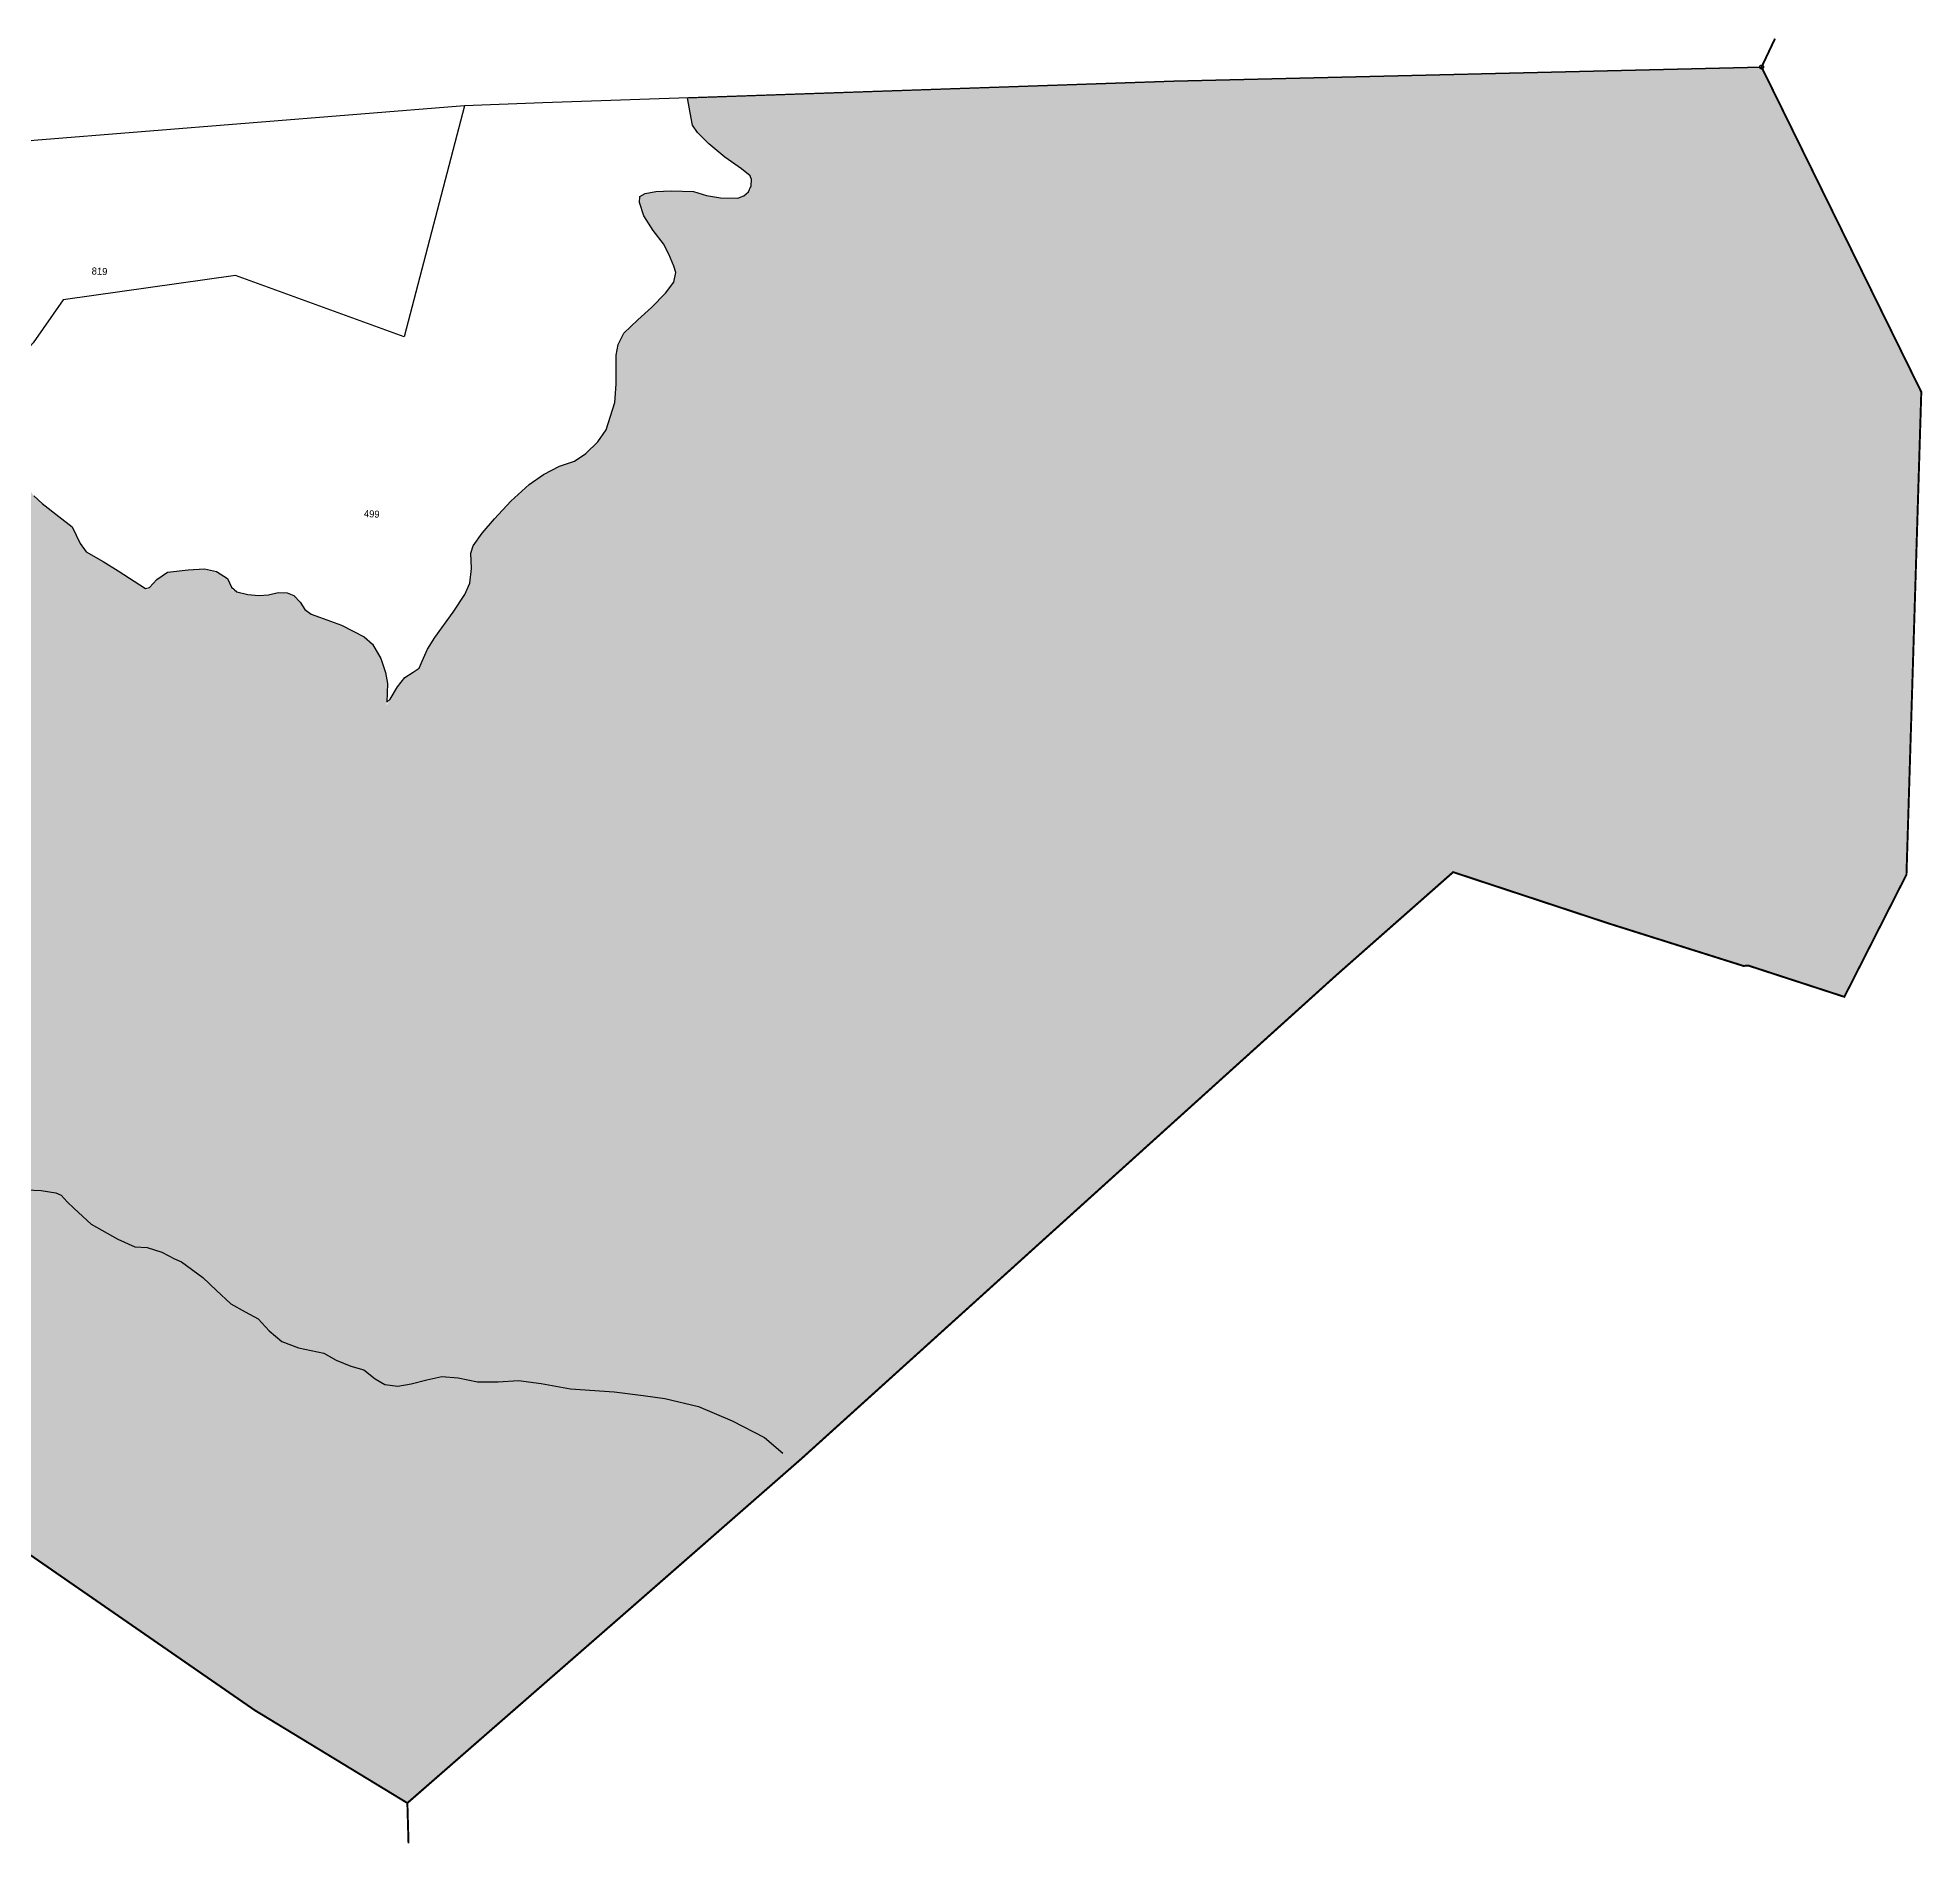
# Model space of a CAD drawing. Header units: metres. Extents: x 261324 to 273196, y 2168580 to 2176145.
# Drawn here: x 270757 to 273165, y 2169235 to 2171543 of the extents above; entities that cross this region are included whole.
import ezdxf

# ---------------------------------------------------------------- set-up
doc = ezdxf.new("R2010")
doc.units = ezdxf.units.M
doc.linetypes.add('DIVIDE', pattern=[1.25, 0.5, -0.25, 0, -0.25, 0, -0.25])
for name, color, linetype in [('LINE_WATER', 4, 'Continuous'), ('POLY_HATCH', 12, 'Continuous'), ('POLY_PARCEL', 6, 'Continuous'), ('SYM_STONE', 1, 'Continuous'), ('TEXT_PARCEL', 7, 'Continuous'), ('V_BOUND_LINE', 7, 'Continuous'), ('V_DIVIDE_LINE', 7, 'DIVIDE')]:
    doc.layers.add(name, color=color, linetype=linetype)
doc.styles.add('TEXT_MAP', font='KRDEV050.TTF', dxfattribs={"height": 1.8})

# ---------------------------------------------------------------- blocks, each defined once
blk = doc.blocks.new('STONE')
at = {"layer": 'SYM_STONE'}
blk.add_circle((0, 0), 0.511, dxfattribs=at)
blk = doc.blocks.new('F NGH')
at = {"layer": 'POLY_HATCH'}
h = blk.add_hatch(dxfattribs=at)
h.set_pattern_fill('ZIGZAG', color=256, style=0)
h.set_pattern_definition([(0, (0, 0), (3.175, 3.175), [3.175, -3.175]), (90, (3.175, 0), (-3.175, 3.175), [3.175, -3.175])])
h.paths.add_polyline_path([(662.27, 339.12), (661.62, 341.88), (660.24, 345.45), (657.96, 349.02), (655.77, 350.73), (649.84, 353.45), (644.07, 355.23), (641.88, 355.88), (640.25, 357.02), (638.95, 358.81), (637.25, 360.43), (635.54, 361.08), (633.27, 361.08), (630.75, 360.35), (628.31, 360.02), (625.47, 360.19), (621.68, 360.97), (620.1, 364), (617.26, 365.63), (614.09, 366.2), (609.95, 365.75), (604.75, 364.94), (602.07, 362.91), (599.78, 360.2), (592.08, 364.61), (588.18, 366.89), (583.71, 369.08), (582.08, 371.19), (579.81, 375.33), (576.32, 377.77), (571.85, 380.93), (569.66, 382.76), (566.73, 386.66), (563.81, 390.23), (561.45, 391.94), (558.69, 392.1), (556.41, 391.77), (553.33, 391.37), (549.35, 390.39), (547.15, 389.01), (544.31, 387.63), (541.95, 386.82), (538.78, 385.6), (535.62, 383.17), (532.2, 379.19), (529.69, 375.13), (528.71, 371.51), (527.17, 365.83), (526.44, 360.88), (525.46, 357.39), (524, 354.54), (523.27, 352.35), (522.78, 349.02), (522.05, 346.34), (521.16, 343.62), (520.91, 342.08), (522.05, 335.26), (521.97, 331.6), (522.05, 322.92), (521.61, 319.43), (517.72, 320.19), (515.96, 322.06), (514.41, 324.34), (513.03, 325.72), (509.05, 327.83), (506.61, 330.02), (504.34, 332.86), (499.79, 337.82), (496.13, 340.41), (490.69, 343.01), (485, 343.95), (480.29, 343.54), (476.96, 342.4), (473.47, 339.56), (471.19, 335.75), (468.84, 327.46), (468.11, 320.28), (468.76, 311.75), (470.3, 301.6), (472.74, 294.5), (476.23, 287.59), (477.69, 282.8), (478.34, 277.85), (478.59, 274.11), (479.07, 272.57), (480.21, 270.7), (481.27, 269.08), (481.02, 267.7), (478.42, 268.35), (476.31, 268.84), (473.63, 269.97), (472.41, 270.3), (468.62, 269.86), (466.4, 270.05), (463.48, 270.87), (460.47, 271.76), (456.73, 273.22), (452.83, 274.6), (452.26, 272.57), (452.43, 269.12), (453.08, 265.71), (454.78, 261.57), (456.98, 257.51), (459.25, 255.07), (460.88, 253.29), (461.69, 251.01), (462.26, 248.9), (463.96, 246.22), (465.34, 244.56), (468.35, 242.45), (472.17, 239.93), (475.99, 237.09), (477.45, 235.14), (478.83, 232.7), (480.86, 230.35), (483.46, 228.24), (486.71, 226.86), (485.82, 226.21), (482.51, 226.03), (479.72, 226.86), (477.77, 227.99), (475.74, 229.05), (473.39, 229.62), (469.81, 229.29), (466.16, 229.7), (462.09, 230.35), (458.68, 229.7), (454.95, 228.32), (451.78, 226.29), (449.34, 224.42), (448.35, 223.23), (460.94, 206.34), (472.38, 190.88), (482.91, 175.27), (484.05, 175.92), (485.51, 174.21), (535.92, 150.97), (565.44, 122.33), (640.72, 75.36), (680.86, 53.48), (736.18, 106.58), (777.36, 146.21), (908.07, 276.12), (936.66, 303.85), (977.16, 292.58), (1011.93, 283.4), (1013.15, 283.56), (1038.06, 276.73), (1052.45, 308.7), (1050.4, 432.13), (1005.68, 513.16), (855.77, 502.46), (731.76, 492.31), (732.62, 488.56), (733.35, 485.4), (734.73, 483.61), (737.82, 480.85), (742.04, 477.64), (746.43, 474.88), (749.11, 472.87), (749.11, 469.64), (746.66, 467.36), (741.39, 467.17), (737.82, 467.57), (734.41, 468.47), (728.72, 468.39), (724.82, 467.98), (722.14, 467.41), (720.84, 466.52), (720.76, 464.98), (722.06, 461.65), (724.58, 457.99), (727.42, 454.74), (728.88, 452.19), (730.97, 447.9), (730.51, 445.12), (728.48, 442.2), (725.15, 438.38), (721.82, 435.05), (718.4, 431.48), (717.02, 428.52), (716.7, 425.76), (717.02, 418.37), (716.94, 413.66), (714.99, 406.59), (713.04, 403.39), (710.12, 400.3), (707.35, 398.19), (703.54, 396.73), (699.56, 394.37), (696.06, 391.69), (691.51, 387.15), (687.61, 382.52), (684.61, 378.66), (682.5, 375.33), (681.93, 373.46), (682.33, 369.48), (682.09, 365.75), (680.95, 362.83), (678.19, 358.12), (673.8, 351.46), (672.02, 348.37), (670.8, 345.29), (670.15, 343.42), (668.69, 342.36), (666.57, 340.9), (664.87, 338.38), (662.27, 333.44)])
at = {"layer": 'LINE_WATER'}
blk.add_lwpolyline([(574.42, 205.48), (579.96, 205.48), (583.74, 205.08), (585.09, 204.54), (586.71, 202.92), (588.61, 201.3), (593.09, 197.5), (600.12, 193.99), (604.58, 192.23), (607.68, 192.23), (611.47, 191.15), (614.84, 189.67), (616.6, 188.99), (622.31, 185.19), (625.95, 182.08), (629.74, 178.84), (633.52, 176.95), (636.9, 175.33), (639.87, 172.36), (643.25, 169.8), (647.57, 168.45), (654.09, 167.34), (657.33, 165.72), (661.12, 164.37), (664.49, 163.56), (667.47, 161.4), (670.03, 160.05), (673.41, 159.78), (676.79, 160.59), (680.71, 161.8), (684.48, 162.81), (688.71, 162.67), (693.69, 161.92), (698.93, 162.13), (704.11, 162.75), (709.92, 162.21), (717.52, 161.25), (728.72, 160.96), (736.16, 160.44), (741.7, 159.9), (750.38, 158.27), (759.17, 155.03), (767.68, 151.11), (772.54, 147.33)], dxfattribs=at)
at = {"layer": 'POLY_HATCH'}
blk.add_lwpolyline([(569.66, 382.76), (571.85, 380.93), (576.32, 377.77), (579.81, 375.33), (582.08, 371.19), (583.71, 369.08), (588.18, 366.89), (592.08, 364.61), (599.31, 360.47), (600.28, 360.8), (602.07, 362.91), (604.75, 364.94), (609.95, 365.75), (614.09, 366.2), (617.26, 365.63), (620.1, 364), (621.24, 361.81), (622.7, 360.76), (625.47, 360.19), (628.31, 360.02), (630.75, 360.35), (633.27, 361.08), (635.54, 361.08), (637.25, 360.43), (638.95, 358.81), (640.25, 357.02), (641.88, 355.88), (644.07, 355.23), (649.84, 353.45), (655.77, 350.73), (657.96, 349.02), (660.24, 345.45), (661.62, 341.88), (662.27, 339.12), (662.27, 334.32), (663.16, 335.14), (664.87, 338.38), (666.57, 340.9), (668.69, 342.36), (670.15, 343.42), (670.8, 345.29), (672.02, 348.37), (673.8, 351.46), (678.19, 358.12), (680.95, 362.83), (682.09, 365.75), (682.33, 369.48), (681.93, 373.46), (682.5, 375.33), (684.61, 378.66), (687.61, 382.52), (691.51, 387.15), (696.06, 391.69), (699.56, 394.37), (703.54, 396.73), (707.35, 398.19), (710.12, 400.3), (713.04, 403.39), (714.99, 406.59), (716.94, 413.66), (717.02, 418.37), (716.7, 425.76), (717.02, 428.52), (718.4, 431.48), (721.82, 435.05), (725.15, 438.38), (728.48, 442.2), (730.51, 445.12), (730.91, 447.56), (730.35, 449.18), (728.88, 452.19), (727.42, 454.74), (724.58, 457.99), (722.06, 461.65), (720.76, 464.98), (720.84, 466.52), (722.14, 467.41), (724.82, 467.98), (728.72, 468.39), (734.41, 468.47), (737.82, 467.57), (741.39, 467.17), (745.86, 467.33), (747.32, 467.98), (748.46, 469.04), (749.11, 470.66), (749.11, 472.2), (748.71, 473.18), (746.43, 474.88), (742.04, 477.64), (737.82, 480.85), (734.73, 483.61), (733.35, 485.4), (732.62, 488.56), (731.76, 492.31), (855.77, 502.46), (1005.68, 513.16), (1050.4, 432.13), (1052.45, 308.7), (1038.06, 276.73), (1013.15, 283.56), (1011.93, 283.4), (977.16, 292.58), (936.66, 303.85), (908.07, 276.12), (777.36, 146.21), (736.18, 106.58), (680.86, 53.48), (640.72, 75.36), (565.44, 122.33)], dxfattribs=at)
at = {"layer": 'POLY_PARCEL'}
for points in [[(1005.68, 513.16), (855.77, 502.46), (694.86, 489.29), (674.95, 487.54)], [(674.95, 487.54), (662.32, 427.84), (618.47, 441.49), (574.82, 433.18), (567.63, 421.84), (543.31, 391.89)], [(674.95, 487.54), (565.4, 473.55), (558.67, 472.36)]]:
    blk.add_lwpolyline(points, dxfattribs=at)
at = {"layer": 'V_BOUND_LINE', "const_width": 0.5}
for points in [[(680.86, 53.48), (736.18, 106.58), (777.36, 146.21), (851.5, 219.93), (908.07, 276.12), (936.66, 303.85), (977.16, 292.58), (1011.93, 283.4), (1013.15, 283.56), (1038.06, 276.73), (1052.45, 308.7), (1050.4, 432.13), (1005.68, 513.16)], [(482.91, 175.27), (484.05, 175.92), (485.51, 174.21), (535.92, 150.97), (565.44, 122.33), (640.72, 75.36), (680.86, 53.48)]]:
    blk.add_lwpolyline(points, dxfattribs=at)
at = {"layer": 'V_DIVIDE_LINE', "ltscale": 10, "const_width": 0.5, "flags": 128}
for points in [[(1005.68, 513.16), (1008.77, 520.59)], [(680.86, 53.48), (681.64, 43.22)]]:
    blk.add_lwpolyline(points, dxfattribs=at)
at = {"layer": 'SYM_STONE'}
blk.add_blockref('STONE', (1005.68, 513.16), dxfattribs=at)
at = {"layer": 'TEXT_PARCEL', "style": 'TEXT_MAP'}
for s, p in [('819', (581.72, 440.02)), ('499', (654.17, 381.36))]:
    blk.add_text(s, height=1.8, dxfattribs=at).set_placement(p)

msp = doc.modelspace()

# ---------------------------------------------------------------- block references
at = {"xscale": 4.998236210071764, "yscale": 4.998236210071764, "zscale": 4.998236210071764, "rotation": 357.2892648421096}
msp.add_blockref('F NGH', (267817, 2169181.3), dxfattribs=at)

doc.saveas('drawing.dxf')
